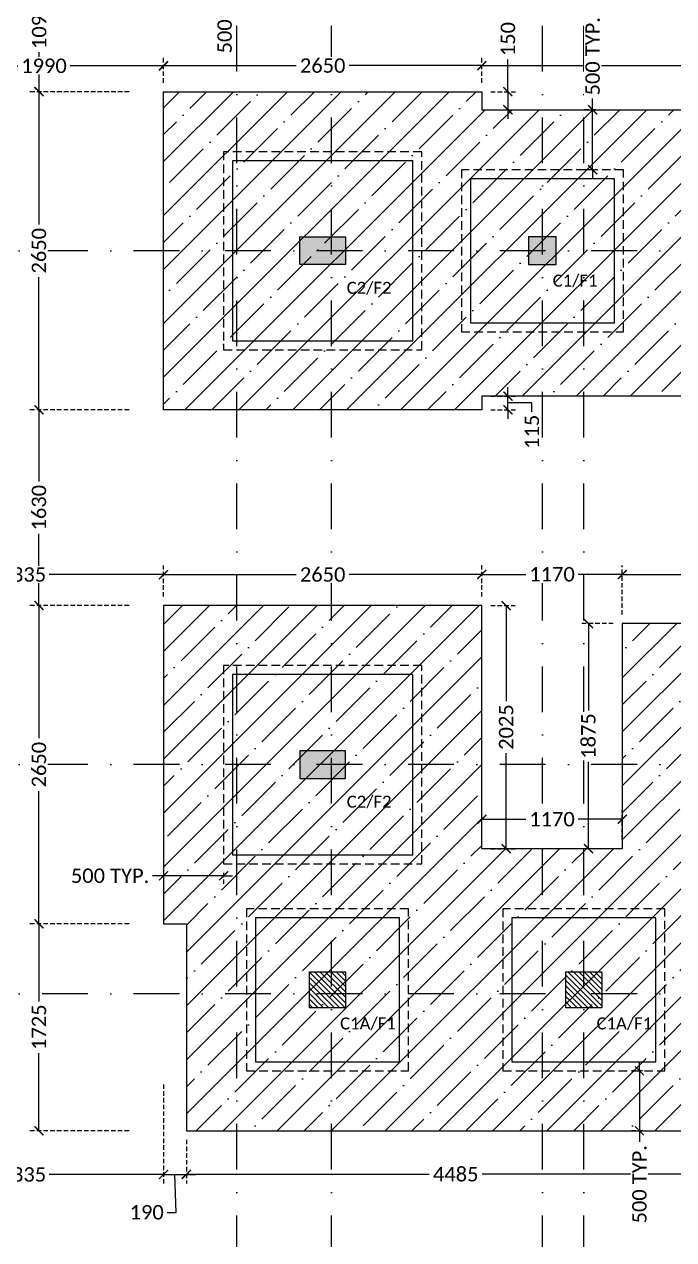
# Model space of a CAD drawing. Header units: millimetres. Extents: x -176651 to 388869, y -18959 to 486614.
# Drawn here: x 260453 to 265860, y 164553 to 174676 of the extents above; entities that cross this region are included whole.
import ezdxf
from ezdxf.xclip import XClip

# ---------------------------------------------------------------- set-up
doc = ezdxf.new("R2010")
doc.units = ezdxf.units.MM
doc.header["$LTSCALE"] = 150
doc.header["$XCLIPFRAME"] = 2
for name, pattern in [('3BHK-W(SB)$0$HIDDEN', [0.375, 0.25, -0.125]), ('DASHDOTX2', [50.8, 25.4, -12.7, 0, -12.7]), ('HIDDEN2', [4.7625, 3.175, -1.5875])]:
    doc.linetypes.add(name, pattern=pattern)
for name, color, linetype in [('ad-Column', 3, 'Continuous'), ('ad-Column Hatch', 125, 'Continuous'), ('ad-Footing line', 2, 'Continuous'), ('ad-Grid', 8, 'DASHDOTX2'), ('ad-PCC line', 8, 'HIDDEN2'), ('ad-RCC', 3, 'Continuous'), ('ad-RCC Hatch', 125, 'Continuous'), ('ad-Road', 2, 'Continuous'), ('ad-Road Hatch', 8, 'Continuous'), ('ad-Wall hatch', 8, 'Continuous')]:
    doc.layers.add(name, color=color, linetype=linetype)
for name, color, linetype, true_color in [('ad-Dimension', 5, 'Continuous', 0x0000ff), ('ad-Footing Excavation', 30, 'Continuous', 0xff7f00), ('ad-Foundation text', 6, 'Continuous', 0xff00ff)]:
    doc.layers.add(name, color=color, linetype=linetype, true_color=true_color)
doc.styles.get("Standard").update_dxf_attribs({"font": 'calibril.ttf'})
doc.dimstyles.new('A-75-DIM-INT (Framing)', dxfattribs={"dimscale": 100, "dimtxt": 1.6, "dimasz": 1, "dimexe": 1, "dimexo": 1, "dimgap": 0.5, "dimtad": 0, "dimdec": 0, "dimdsep": 46, "dimtxsty": 'Standard', "dimblk": 'ARCHTICK', "dimcen": 0.025, "dimclrd": 5, "dimclre": 5, "dimclrt": 256, "dimazin": 2, "dimtfac": 1, "dimtdec": 0, "dimtmove": 1, "dimatfit": 0, "dimldrblk": 'ARCHTICK', "dimfxl": 1, "dimfxlon": 1, "dimtfill": 1, "dimtolj": 1, "dimtzin": 0, "dimarcsym": 0})

# ---------------------------------------------------------------- blocks, each defined once
blk = doc.blocks.new('A$C4fb60e89')
at = {"layer": 'ad-Road Hatch', "ltscale": 5, "transparency": 33554687}
h = blk.add_hatch(dxfattribs=at)
h.set_pattern_fill('AR-HBONE', color=256, scale=15)
h.set_pattern_definition([(45, (-193247.7, -428758.8), (0, 2155.2615), [4572, -1524]), (135, (-192170.1, -427681.1), (2e-13, 2155.2615), [4572, -1524])])
h.paths.add_polyline_path([(175594, -250241), (169178, -249341), (167473, -249057), (167473, -138694), (101313, -138694), (101313, -199954), (101308, -237995), (101040, -268291), (101008, -280968), (101066, -293684), (101243, -311127), (100910, -319344), (100949, -333937), (100669, -366960), (100727, -390983), (100669, -404586), (100538, -420418), (100467, -428759), (92426, -427265), (92163, -427209), (92163, -321454), (24803, -321454), (24803, -412961), (15653, -411029), (15654, -321452), (-19535, -321452), (-34427, -319477), (-65207, -315395), (-171770, -301268), (-185854, -298333), (-193248, -296832), (-193244, -292908), (-191914, -285219), (-191839, -284679), (-183397, -286393), (-169723, -289243), (-53141, -304698), (-18730, -309262), (15653, -309262), (15653, 703), (24803, 1115), (24803, -129544), (92163, -129544), (92163, 15133), (101313, 17713), (101313, -129544), (167473, -129544), (167473, 35552), (175738, 37855), (175849, 28595), (175836, 25947), (175777, 14040), (175855, 2316), (175660, -18036), (175731, -34039), (175718, -46839), (175673, -63402), (175816, -82072), (175542, -106356), (175490, -124641), (175575, -145019), (175731, -168892), (175797, -181269), (175797, -192667), (175744, -208200), (175829, -223277), (175888, -234871)])
h.paths.add_polyline_path([(24803, -309264), (92163, -309264), (92163, -138694), (24803, -138694)], flags=16)
blk = doc.blocks.new("Plot's Boundary")
at = {"layer": 'ad-Road', "ltscale": 5}
blk.add_blockref('A$C4fb60e89', (191839, 428759), dxfattribs=at)
blk = doc.blocks.new('A$C42b14ea2')
at = {"layer": 'ad-RCC Hatch', "transparency": 33554687}
h = blk.add_hatch(dxfattribs=at)
h.set_pattern_fill('ANSI31', color=256, scale=10)
h.set_pattern_definition([(45, (8643.536, 7380), (-22.45064, 22.45064), [])])
h.paths.add_polyline_path([(0, 0), (300, 0), (300, 300), (0, 300)])
at = {"layer": 'ad-RCC'}
blk.add_lwpolyline([(0, 0), (300, 0), (300, 300), (0, 300)], close=True, dxfattribs=at)
blk = doc.blocks.new('zw$6AA0')
at = {"layer": 'ad-Column Hatch', "transparency": 33554687}
h = blk.add_hatch(color=256, dxfattribs=at)
h.dxf.hatch_style = 1
h.paths.add_polyline_path([(0, -230), (380, -230), (380, 0), (0, 0)])
at = {"layer": 'ad-Column'}
blk.add_lwpolyline([(0, -230), (380, -230), (380, 0), (0, 0)], close=True, dxfattribs=at)
blk = doc.blocks.new('zw$C199')
at = {"layer": 'ad-Column Hatch', "transparency": 33554687}
h = blk.add_hatch(color=256, dxfattribs=at)
h.dxf.hatch_style = 1
h.paths.add_polyline_path([(0, 0), (230, 0), (230, 230), (0, 230)])
at = {"layer": 'ad-Column'}
blk.add_lwpolyline([(0, 0), (230, 0), (230, 230), (0, 230)], close=True, dxfattribs=at)
blk = doc.blocks.new('1215E_Columns')
at = {"xscale": -1}
for p in [(6705, -1910), (8840, -1910)]:
    blk.add_blockref('A$C42b14ea2', p, dxfattribs=at)
at = {"layer": 'ad-Column', "xscale": -1, "rotation": 359.9999999999996}
blk.add_blockref('zw$6AA0', (6705, 4510), dxfattribs=at)
at = {"layer": 'ad-Column'}
for name, p, rotation in [('zw$C199', (8230, 4280), 359.9999999999996), ('zw$6AA0', (6705, 0), 179.9999999999996)]:
    blk.add_blockref(name, p, dxfattribs=dict(at, rotation=rotation))
blk = doc.blocks.new('1215E_Grid')
at = {"layer": 'ad-Grid', "ltscale": 0.1}
for points in [[(9043.6, -4473.6), (9043.6, -4223.6), (8690, -4020), (8690, 14905), (9043.6, 15108.6), (9043.6, 15358.6)], [(5800, -4020), (5800, 14905)], [(6590, -4020), (6590, 14905)], [(8345, -4020), (8345, 14905)], [(13705, 4395), (-1950, 4395)], [(13705, 115), (-1950, 115)], [(13705, -1795), (-1950, -1795)]]:
    blk.add_lwpolyline(points, dxfattribs=at)
blk = doc.blocks.new('A$C71157536')
at = {"layer": 'ad-Footing line'}
for points in [[(-4610, 3645), (-3110, 3645), (-3110, 5145), (-4610, 5145)], [(-2630, 3795), (-1430, 3795), (-1430, 4995), (-2630, 4995)], [(-4610, -635), (-3110, -635), (-3110, 865), (-4610, 865)], [(-4420, -2360), (-3220, -2360), (-3220, -1160), (-4420, -1160)], [(-2285, -2360), (-1085, -2360), (-1085, -1160), (-2285, -1160)]]:
    blk.add_lwpolyline(points, close=True, dxfattribs=at)
at = {"layer": 'ad-PCC line', "ltscale": 0.15}
for points in [[(-4685, 3570), (-3035, 3570), (-3035, 5220), (-4685, 5220)], [(-2705, 3720), (-1355, 3720), (-1355, 5070), (-2705, 5070)], [(-4685, -710), (-3035, -710), (-3035, 940), (-4685, 940)], [(-4495, -2435), (-3145, -2435), (-3145, -1085), (-4495, -1085)], [(-2360, -2435), (-1010, -2435), (-1010, -1085), (-2360, -1085)]]:
    blk.add_lwpolyline(points, close=True, dxfattribs=at)
blk = doc.blocks.new('A$Cfb9dcffd')
at = {"layer": 'ad-Foundation text', "char_height": 100, "attachment_point": 5}
for s, insert, width in [('\\pxt5;C1/F1', (-1758, 4143), 349.31), ('\\pxt5;C2/F2', (-3473, 4083), 349.31), ('\\pxt5;C2/F2', (-3473, -197), 349.31), ('\\pxt5;C1A/F1', (-3483, -2044), 382.45), ('\\pxt5;C1A/F1', (-1348, -2044), 382.45)]:
    blk.add_mtext(s, dxfattribs=dict(at, insert=insert, width=width))
blk = doc.blocks.new('1215E_Footing Layout')
ref = blk.add_blockref("Plot's Boundary", (0, 0))
XClip(ref).set_block_clipping_path([(245322.2775057808, 154244.8999686334), (289002.2775057808, 204914.8999686334)])
blk.add_blockref('1215E_Columns', (256422, 168395))
blk.add_blockref('1215E_Grid', (256422, 168395))
blk.add_blockref('A$C71157536', (266797, 168395))
at = {"layer": 'ad-Foundation text'}
blk.add_blockref('A$Cfb9dcffd', (266797, 168395), dxfattribs=at)
blk = doc.blocks.new('A$Cf4da48ee')
at = {"layer": 'ad-Wall hatch', "transparency": 33554687}
h = blk.add_hatch(dxfattribs=at)
h.set_pattern_fill('ANSI35', color=256, scale=50)
h.set_pattern_definition([(45, (-1515, -2935), (-224.5064, 224.5064), []), (45, (-1290.5, -2935), (-224.5064, 224.5064), [396.875, -79.375, 0, -79.375])])
h.paths.add_polyline_path([(12440, 5570), (12440, 3185), (7460, 3185), (7460, 3070), (4810, 3070), (4810, 5720), (7460, 5720), (7460, 5570)])
h = blk.add_hatch(dxfattribs=at)
h.set_pattern_fill('ANSI35', color=256, scale=50)
h.set_pattern_definition([(45, (4810, -2935), (-224.506, 224.506), []), (45, (5034.5, -2935), (-224.506, 224.506), [396.875, -79.375, 0, -79.375])])
h.paths.add_polyline_path([(4810, 1440), (4810, -1210), (5000, -1210), (5000, -2935), (9485, -2935), (9485, -1060), (10090, -1060), (10090, -2935), (12440, -2935), (12440, -585), (10980, -585), (10980, 1290), (8630, 1290), (8630, -585), (7460, -585), (7460, 1440)])
at = {"layer": 'ad-Footing Excavation'}
for points in [[(12440, 5570), (12440, 3185), (7460, 3185), (7460, 3070), (4810, 3070), (4810, 5720), (7460, 5720), (7460, 5570)], [(4810, 1440), (4810, -1210), (5000, -1210), (5000, -2935), (9485, -2935), (9485, -1060), (10090, -1060), (10090, -2935), (12440, -2935), (12440, -585), (10980, -585), (10980, 1290), (8630, 1290), (8630, -585), (7460, -585), (7460, 1440)]]:
    blk.add_lwpolyline(points, close=True, dxfattribs=at)
blk = doc.blocks.new('_ArchTick')
at = {"color": 0, "linetype": 'ByBlock', "const_width": 0.15}
blk.add_lwpolyline([(-0.5, -0.5), (0.5, 0.5)], dxfattribs=at)
blk = doc.blocks.new('*D35')
at = {"layer": 'ad-Dimension', "linetype": '3BHK-W(SB)$0$HIDDEN', "lineweight": -2}
for p, q in [((3200, -6710), (3200, -6345)), ((5190, -6560), (5190, -6345))]:
    blk.add_line(p, q, dxfattribs=at)
at = {"layer": 'ad-Dimension', "lineweight": -2}
for p, q in [((3200, -6420), (3978, -6420)), ((5190, -6420), (4412, -6420))]:
    blk.add_line(p, q, dxfattribs=at)
at = {"layer": 'Defpoints', "color": 0}
for p in [(5190, -6420), (5190, -6635), (3200, -6785)]:
    blk.add_point(p, dxfattribs=at)
at = {"layer": 'ad-Dimension', "lineweight": -2, "xscale": 75, "yscale": 75, "zscale": 75, "rotation": 180}
blk.add_blockref('_ArchTick', (3200, -6420), dxfattribs=at)
at = {"layer": 'ad-Dimension', "lineweight": -2, "xscale": 75, "yscale": 75, "zscale": 75}
blk.add_blockref('_ArchTick', (5190, -6420), dxfattribs=at)
at = {"layer": 'ad-Dimension', "insert": (4195, -6420), "char_height": 120, "attachment_point": 5, "bg_fill": 3, "box_fill_scale": 1.1, "bg_fill_color": 257, "bg_fill_transparency": 0}
blk.add_mtext('\\A1;1990', dxfattribs=at)
blk = doc.blocks.new('*D36')
at = {"layer": 'ad-Dimension', "linetype": '3BHK-W(SB)$0$HIDDEN', "lineweight": -2}
for p, q in [((5190, -6560), (5190, -6343)), ((7840, -6560), (7840, -6343))]:
    blk.add_line(p, q, dxfattribs=at)
at = {"layer": 'ad-Dimension', "lineweight": -2}
for p, q in [((5190, -6418), (6295, -6418)), ((7840, -6418), (6735, -6418))]:
    blk.add_line(p, q, dxfattribs=at)
at = {"layer": 'Defpoints', "color": 0}
for p in [(7840, -6418), (5190, -6635), (7840, -6635)]:
    blk.add_point(p, dxfattribs=at)
at = {"layer": 'ad-Dimension', "lineweight": -2, "xscale": 75, "yscale": 75, "zscale": 75, "rotation": 180}
blk.add_blockref('_ArchTick', (5190, -6418), dxfattribs=at)
at = {"layer": 'ad-Dimension', "lineweight": -2, "xscale": 75, "yscale": 75, "zscale": 75}
blk.add_blockref('_ArchTick', (7840, -6418), dxfattribs=at)
at = {"layer": 'ad-Dimension', "insert": (6515, -6418), "char_height": 120, "attachment_point": 5, "bg_fill": 3, "box_fill_scale": 1.1, "bg_fill_color": 257, "bg_fill_transparency": 0}
blk.add_mtext('\\A1;2650', dxfattribs=at)
blk = doc.blocks.new('*D37')
at = {"layer": 'ad-Dimension', "linetype": '3BHK-W(SB)$0$HIDDEN', "lineweight": -2}
for p, q in [((7840, -6560), (7840, -6343)), ((12820, -6749), (12820, -6343))]:
    blk.add_line(p, q, dxfattribs=at)
at = {"layer": 'ad-Dimension', "lineweight": -2}
for p, q in [((7840, -6418), (10107, -6418)), ((12820, -6418), (10553, -6418))]:
    blk.add_line(p, q, dxfattribs=at)
at = {"layer": 'Defpoints', "color": 0}
for p in [(12820, -6418), (7840, -6635), (12820, -6824)]:
    blk.add_point(p, dxfattribs=at)
at = {"layer": 'ad-Dimension', "lineweight": -2, "xscale": 75, "yscale": 75, "zscale": 75, "rotation": 180}
blk.add_blockref('_ArchTick', (7840, -6418), dxfattribs=at)
at = {"layer": 'ad-Dimension', "lineweight": -2, "xscale": 75, "yscale": 75, "zscale": 75}
blk.add_blockref('_ArchTick', (12820, -6418), dxfattribs=at)
at = {"layer": 'ad-Dimension', "insert": (10330, -6418), "char_height": 120, "attachment_point": 5, "bg_fill": 3, "box_fill_scale": 1.1, "bg_fill_color": 257, "bg_fill_transparency": 0}
blk.add_mtext('\\A1;4980', dxfattribs=at)
blk = doc.blocks.new('*D38')
at = {"layer": 'ad-Dimension', "lineweight": -2}
for p, q in [((8058, -6635), (8058, -6366)), ((8058, -6635), (8058, -6560)), ((8058, -6635), (8058, -6785)), ((8058, -6785), (8058, -6860))]:
    blk.add_line(p, q, dxfattribs=at)
at = {"layer": 'ad-Dimension', "linetype": '3BHK-W(SB)$0$HIDDEN', "lineweight": -2}
for p, q in [((7915, -6635), (8133, -6635)), ((7915, -6785), (8133, -6785))]:
    blk.add_line(p, q, dxfattribs=at)
at = {"layer": 'Defpoints', "color": 0}
for p in [(7840, -6635), (7840, -6785), (8058, -6785)]:
    blk.add_point(p, dxfattribs=at)
at = {"layer": 'ad-Dimension', "lineweight": -2, "xscale": 75, "yscale": 75, "zscale": 75}
for p, rotation in [((8058, -6635), 270), ((8058, -6785), 90)]:
    blk.add_blockref('_ArchTick', p, dxfattribs=dict(at, rotation=rotation))
at = {"layer": 'ad-Dimension', "insert": (8058, -6197), "char_height": 120, "attachment_point": 5, "rotation": 90, "bg_fill": 3, "box_fill_scale": 1.1, "bg_fill_color": 257, "bg_fill_transparency": 0}
blk.add_mtext('\\A1;150', dxfattribs=at)
blk = doc.blocks.new('*D39')
at = {"layer": 'ad-Dimension', "lineweight": -2}
for p, q in [((8058, -9170), (8058, -9095)), ((8058, -9285), (8058, -9170)), ((8257, -9227), (8058, -9227)), ((8058, -9285), (8058, -9360)), ((8257, -9302), (8257, -9227))]:
    blk.add_line(p, q, dxfattribs=at)
at = {"layer": 'ad-Dimension', "linetype": '3BHK-W(SB)$0$HIDDEN', "lineweight": -2}
for p, q in [((7915, -9170), (8133, -9170)), ((7915, -9285), (8133, -9285))]:
    blk.add_line(p, q, dxfattribs=at)
at = {"layer": 'Defpoints', "color": 0}
for p in [(7840, -9170), (8058, -9170), (7840, -9285)]:
    blk.add_point(p, dxfattribs=at)
at = {"layer": 'ad-Dimension', "lineweight": -2, "xscale": 75, "yscale": 75, "zscale": 75}
for p, rotation in [((8058, -9170), 270), ((8058, -9285), 90)]:
    blk.add_blockref('_ArchTick', p, dxfattribs=dict(at, rotation=rotation))
at = {"layer": 'ad-Dimension', "insert": (8257, -9468), "char_height": 120, "attachment_point": 5, "rotation": 90, "bg_fill": 3, "box_fill_scale": 1.1, "bg_fill_color": 257, "bg_fill_transparency": 0}
blk.add_mtext('\\A1;115', dxfattribs=at)
blk = doc.blocks.new('*D45')
at = {"layer": 'ad-Dimension', "linetype": '3BHK-W(SB)$0$HIDDEN', "lineweight": -2}
for p, q in [((4400, -5545), (4080, -5545)), ((4905, -6635), (4080, -6635))]:
    blk.add_line(p, q, dxfattribs=at)
at = {"layer": 'ad-Dimension', "lineweight": -2}
for p, q in [((4155, -5545), (4155, -5873)), ((4155, -6635), (4155, -6307))]:
    blk.add_line(p, q, dxfattribs=at)
at = {"layer": 'Defpoints', "color": 0}
for p in [(4475, -5545), (4155, -6635), (5190, -6635)]:
    blk.add_point(p, dxfattribs=at)
at = {"layer": 'ad-Dimension', "lineweight": -2, "xscale": 75, "yscale": 75, "zscale": 75}
for p, rotation in [((4155, -5545), 90), ((4155, -6635), 270)]:
    blk.add_blockref('_ArchTick', p, dxfattribs=dict(at, rotation=rotation))
at = {"layer": 'ad-Dimension', "insert": (4155, -6090), "char_height": 120, "attachment_point": 5, "rotation": 90, "bg_fill": 3, "box_fill_scale": 1.1, "bg_fill_color": 257, "bg_fill_transparency": 0}
blk.add_mtext('\\A1;1090', dxfattribs=at)
blk = doc.blocks.new('*D46')
at = {"layer": 'ad-Dimension', "linetype": '3BHK-W(SB)$0$HIDDEN', "lineweight": -2}
for p, q in [((4903, -6635), (4078, -6635)), ((4903, -9285), (4078, -9285))]:
    blk.add_line(p, q, dxfattribs=at)
at = {"layer": 'ad-Dimension', "lineweight": -2}
for p, q in [((4153, -6635), (4153, -7740)), ((4153, -9285), (4153, -8180))]:
    blk.add_line(p, q, dxfattribs=at)
at = {"layer": 'Defpoints', "color": 0}
for p in [(5190, -6635), (4153, -9285), (5190, -9285)]:
    blk.add_point(p, dxfattribs=at)
at = {"layer": 'ad-Dimension', "lineweight": -2, "xscale": 75, "yscale": 75, "zscale": 75}
for p, rotation in [((4153, -6635), 90), ((4153, -9285), 270)]:
    blk.add_blockref('_ArchTick', p, dxfattribs=dict(at, rotation=rotation))
at = {"layer": 'ad-Dimension', "insert": (4153, -7960), "char_height": 120, "attachment_point": 5, "rotation": 90, "bg_fill": 3, "box_fill_scale": 1.1, "bg_fill_color": 257, "bg_fill_transparency": 0}
blk.add_mtext('\\A1;2650', dxfattribs=at)
blk = doc.blocks.new('*D47')
at = {"layer": 'ad-Dimension', "linetype": '3BHK-W(SB)$0$HIDDEN', "lineweight": -2}
for p, q in [((4903, -9285), (4078, -9285)), ((4903, -10915), (4078, -10915))]:
    blk.add_line(p, q, dxfattribs=at)
at = {"layer": 'ad-Dimension', "lineweight": -2}
for p, q in [((4153, -9285), (4153, -9883)), ((4153, -10915), (4153, -10317))]:
    blk.add_line(p, q, dxfattribs=at)
at = {"layer": 'Defpoints', "color": 0}
for p in [(5190, -9285), (4153, -10915), (5190, -10915)]:
    blk.add_point(p, dxfattribs=at)
at = {"layer": 'ad-Dimension', "lineweight": -2, "xscale": 75, "yscale": 75, "zscale": 75}
for p, rotation in [((4153, -9285), 90), ((4153, -10915), 270)]:
    blk.add_blockref('_ArchTick', p, dxfattribs=dict(at, rotation=rotation))
at = {"layer": 'ad-Dimension', "insert": (4153, -10100), "char_height": 120, "attachment_point": 5, "rotation": 90, "bg_fill": 3, "box_fill_scale": 1.1, "bg_fill_color": 257, "bg_fill_transparency": 0}
blk.add_mtext('\\A1;1630', dxfattribs=at)
blk = doc.blocks.new('*D48')
at = {"layer": 'ad-Dimension', "linetype": '3BHK-W(SB)$0$HIDDEN', "lineweight": -2}
for p, q in [((4903, -10915), (4078, -10915)), ((4903, -13565), (4078, -13565))]:
    blk.add_line(p, q, dxfattribs=at)
at = {"layer": 'ad-Dimension', "lineweight": -2}
for p, q in [((4153, -10915), (4153, -12020)), ((4153, -13565), (4153, -12460))]:
    blk.add_line(p, q, dxfattribs=at)
at = {"layer": 'Defpoints', "color": 0}
for p in [(5190, -10915), (4153, -13565), (5190, -13565)]:
    blk.add_point(p, dxfattribs=at)
at = {"layer": 'ad-Dimension', "lineweight": -2, "xscale": 75, "yscale": 75, "zscale": 75}
for p, rotation in [((4153, -10915), 90), ((4153, -13565), 270)]:
    blk.add_blockref('_ArchTick', p, dxfattribs=dict(at, rotation=rotation))
at = {"layer": 'ad-Dimension', "insert": (4153, -12240), "char_height": 120, "attachment_point": 5, "rotation": 90, "bg_fill": 3, "box_fill_scale": 1.1, "bg_fill_color": 257, "bg_fill_transparency": 0}
blk.add_mtext('\\A1;2650', dxfattribs=at)
blk = doc.blocks.new('*D49')
at = {"layer": 'ad-Dimension', "linetype": '3BHK-W(SB)$0$HIDDEN', "lineweight": -2}
for p, q in [((4903, -13565), (4078, -13565)), ((4903, -15290), (4078, -15290))]:
    blk.add_line(p, q, dxfattribs=at)
at = {"layer": 'ad-Dimension', "lineweight": -2}
for p, q in [((4153, -13565), (4153, -14213)), ((4153, -15290), (4153, -14642))]:
    blk.add_line(p, q, dxfattribs=at)
at = {"layer": 'Defpoints', "color": 0}
for p in [(5190, -13565), (4153, -15290), (5380, -15290)]:
    blk.add_point(p, dxfattribs=at)
at = {"layer": 'ad-Dimension', "lineweight": -2, "xscale": 75, "yscale": 75, "zscale": 75}
for p, rotation in [((4153, -13565), 90), ((4153, -15290), 270)]:
    blk.add_blockref('_ArchTick', p, dxfattribs=dict(at, rotation=rotation))
at = {"layer": 'ad-Dimension', "insert": (4153, -14427), "char_height": 120, "attachment_point": 5, "rotation": 90, "bg_fill": 3, "box_fill_scale": 1.1, "bg_fill_color": 257, "bg_fill_transparency": 0}
blk.add_mtext('\\A1;1725', dxfattribs=at)
blk = doc.blocks.new('*D62')
at = {"layer": 'ad-Dimension', "linetype": '3BHK-W(SB)$0$HIDDEN', "lineweight": -2}
for p, q in [((5190, -14904), (5190, -15729)), ((2855, -15365), (2855, -15729))]:
    blk.add_line(p, q, dxfattribs=at)
at = {"layer": 'ad-Dimension', "lineweight": -2}
for p, q in [((2855, -15654), (3806, -15654)), ((5190, -15654), (4239, -15654))]:
    blk.add_line(p, q, dxfattribs=at)
at = {"layer": 'Defpoints', "color": 0}
for p in [(5190, -13565), (2855, -15290), (2855, -15654)]:
    blk.add_point(p, dxfattribs=at)
at = {"layer": 'ad-Dimension', "lineweight": -2, "xscale": 75, "yscale": 75, "zscale": 75, "rotation": 180}
blk.add_blockref('_ArchTick', (2855, -15654), dxfattribs=at)
at = {"layer": 'ad-Dimension', "lineweight": -2, "xscale": 75, "yscale": 75, "zscale": 75}
blk.add_blockref('_ArchTick', (5190, -15654), dxfattribs=at)
at = {"layer": 'ad-Dimension', "insert": (4023, -15654), "char_height": 120, "attachment_point": 5, "bg_fill": 3, "box_fill_scale": 1.1, "bg_fill_color": 257, "bg_fill_transparency": 0}
blk.add_mtext('\\A1;2335', dxfattribs=at)
blk = doc.blocks.new('*D65')
at = {"layer": 'ad-Dimension', "linetype": '3BHK-W(SB)$0$HIDDEN', "lineweight": -2}
for p, q in [((5190, -14904), (5190, -15729)), ((5380, -15365), (5380, -15729))]:
    blk.add_line(p, q, dxfattribs=at)
at = {"layer": 'ad-Dimension', "lineweight": -2}
for p, q in [((5190, -15654), (5115, -15654)), ((5190, -15654), (5380, -15654)), ((5294, -15969), (5285, -15654)), ((5380, -15654), (5455, -15654)), ((5219, -15969), (5294, -15969))]:
    blk.add_line(p, q, dxfattribs=at)
at = {"layer": 'Defpoints', "color": 0}
for p in [(5190, -13565), (5380, -15290), (5380, -15654)]:
    blk.add_point(p, dxfattribs=at)
at = {"layer": 'ad-Dimension', "lineweight": -2, "xscale": 75, "yscale": 75, "zscale": 75}
blk.add_blockref('_ArchTick', (5190, -15654), dxfattribs=at)
at = {"layer": 'ad-Dimension', "lineweight": -2, "xscale": 75, "yscale": 75, "zscale": 75, "rotation": 180}
blk.add_blockref('_ArchTick', (5380, -15654), dxfattribs=at)
at = {"layer": 'ad-Dimension', "insert": (5050, -15969), "char_height": 120, "attachment_point": 5, "bg_fill": 3, "box_fill_scale": 1.1, "bg_fill_color": 257, "bg_fill_transparency": 0}
blk.add_mtext('\\A1;190', dxfattribs=at)
blk = doc.blocks.new('*D66')
at = {"layer": 'ad-Dimension', "linetype": '3BHK-W(SB)$0$HIDDEN', "lineweight": -2}
for p, q in [((5725, -5045), (5624, -5045)), ((5725, -5545), (5624, -5545))]:
    blk.add_line(p, q, dxfattribs=at)
at = {"layer": 'ad-Dimension', "lineweight": -2}
for p, q in [((5699, -5045), (5699, -4970)), ((5699, -5045), (5699, -5545)), ((5699, -5545), (5699, -5638)), ((5699, -5545), (5699, -5620))]:
    blk.add_line(p, q, dxfattribs=at)
at = {"layer": 'Defpoints', "color": 0}
for p in [(5800, -5045), (5699, -5545), (5800, -5545)]:
    blk.add_point(p, dxfattribs=at)
at = {"layer": 'ad-Dimension', "lineweight": -2, "xscale": 75, "yscale": 75, "zscale": 75}
for p, rotation in [((5699, -5045), 270), ((5699, -5545), 90)]:
    blk.add_blockref('_ArchTick', p, dxfattribs=dict(at, rotation=rotation))
at = {"layer": 'ad-Dimension', "insert": (5699, -5990), "char_height": 120, "attachment_point": 5, "rotation": 90, "bg_fill": 3, "box_fill_scale": 1.1, "bg_fill_color": 257, "bg_fill_transparency": 0}
blk.add_mtext('\\A1;500 TYP.', dxfattribs=at)
blk = doc.blocks.new('*D70')
at = {"layer": 'ad-Dimension', "linetype": '3BHK-W(SB)$0$HIDDEN', "lineweight": -2}
for p, q in [((5190, -13140), (5190, -13241)), ((5690, -13140), (5690, -13241))]:
    blk.add_line(p, q, dxfattribs=at)
at = {"layer": 'ad-Dimension', "lineweight": -2}
for p, q in [((5190, -13166), (5097, -13166)), ((5190, -13166), (5115, -13166)), ((5690, -13166), (5190, -13166)), ((5690, -13166), (5765, -13166))]:
    blk.add_line(p, q, dxfattribs=at)
at = {"layer": 'Defpoints', "color": 0}
for p in [(5190, -13065), (5690, -13065), (5190, -13166)]:
    blk.add_point(p, dxfattribs=at)
at = {"layer": 'ad-Dimension', "lineweight": -2, "xscale": 75, "yscale": 75, "zscale": 75}
blk.add_blockref('_ArchTick', (5190, -13166), dxfattribs=at)
at = {"layer": 'ad-Dimension', "lineweight": -2, "xscale": 75, "yscale": 75, "zscale": 75, "rotation": 180}
blk.add_blockref('_ArchTick', (5690, -13166), dxfattribs=at)
at = {"layer": 'ad-Dimension', "insert": (4745, -13166), "char_height": 120, "attachment_point": 5, "bg_fill": 3, "box_fill_scale": 1.1, "bg_fill_color": 257, "bg_fill_transparency": 0}
blk.add_mtext('\\A1;500 TYP.', dxfattribs=at)
blk = doc.blocks.new('*D76')
at = {"layer": 'ad-Dimension', "linetype": '3BHK-W(SB)$0$HIDDEN', "lineweight": -2}
for p, q in [((9010, -10990), (9010, -10582)), ((11360, -10990), (11360, -10582))]:
    blk.add_line(p, q, dxfattribs=at)
at = {"layer": 'ad-Dimension', "lineweight": -2}
for p, q in [((9010, -10657), (9965, -10657)), ((11360, -10657), (10405, -10657))]:
    blk.add_line(p, q, dxfattribs=at)
at = {"layer": 'Defpoints', "color": 0}
for p in [(11360, -10657), (9010, -11065), (11360, -11065)]:
    blk.add_point(p, dxfattribs=at)
at = {"layer": 'ad-Dimension', "lineweight": -2, "xscale": 75, "yscale": 75, "zscale": 75, "rotation": 180}
blk.add_blockref('_ArchTick', (9010, -10657), dxfattribs=at)
at = {"layer": 'ad-Dimension', "lineweight": -2, "xscale": 75, "yscale": 75, "zscale": 75}
blk.add_blockref('_ArchTick', (11360, -10657), dxfattribs=at)
at = {"layer": 'ad-Dimension', "insert": (10185, -10657), "char_height": 120, "attachment_point": 5, "bg_fill": 3, "box_fill_scale": 1.1, "bg_fill_color": 257, "bg_fill_transparency": 0}
blk.add_mtext('\\A1;2350', dxfattribs=at)
blk = doc.blocks.new('*D78')
at = {"layer": 'ad-Dimension', "linetype": '3BHK-W(SB)$0$HIDDEN', "lineweight": -2}
for p, q in [((8935, -11065), (8653, -11065)), ((8935, -12940), (8653, -12940))]:
    blk.add_line(p, q, dxfattribs=at)
at = {"layer": 'ad-Dimension', "lineweight": -2}
for p, q in [((8728, -11065), (8728, -11788)), ((8728, -12940), (8728, -12217))]:
    blk.add_line(p, q, dxfattribs=at)
at = {"layer": 'Defpoints', "color": 0}
for p in [(8728, -11065), (9010, -11065), (9010, -12940)]:
    blk.add_point(p, dxfattribs=at)
at = {"layer": 'ad-Dimension', "lineweight": -2, "xscale": 75, "yscale": 75, "zscale": 75}
for p, rotation in [((8728, -11065), 90), ((8728, -12940), 270)]:
    blk.add_blockref('_ArchTick', p, dxfattribs=dict(at, rotation=rotation))
at = {"layer": 'ad-Dimension', "insert": (8728, -12002), "char_height": 120, "attachment_point": 5, "rotation": 90, "bg_fill": 3, "box_fill_scale": 1.1, "bg_fill_color": 257, "bg_fill_transparency": 0}
blk.add_mtext('\\A1;1875', dxfattribs=at)
blk = doc.blocks.new('*D79')
at = {"layer": 'ad-Dimension', "linetype": '3BHK-W(SB)$0$HIDDEN', "lineweight": -2}
for p, q in [((7915, -10915), (8118, -10915)), ((7915, -12940), (8118, -12940))]:
    blk.add_line(p, q, dxfattribs=at)
at = {"layer": 'ad-Dimension', "lineweight": -2}
for p, q in [((8043, -10915), (8043, -11711)), ((8043, -12940), (8043, -12144))]:
    blk.add_line(p, q, dxfattribs=at)
at = {"layer": 'Defpoints', "color": 0}
for p in [(7840, -10915), (8043, -10915), (7840, -12940)]:
    blk.add_point(p, dxfattribs=at)
at = {"layer": 'ad-Dimension', "lineweight": -2, "xscale": 75, "yscale": 75, "zscale": 75}
for p, rotation in [((8043, -10915), 90), ((8043, -12940), 270)]:
    blk.add_blockref('_ArchTick', p, dxfattribs=dict(at, rotation=rotation))
at = {"layer": 'ad-Dimension', "insert": (8043, -11927), "char_height": 120, "attachment_point": 5, "rotation": 90, "bg_fill": 3, "box_fill_scale": 1.1, "bg_fill_color": 257, "bg_fill_transparency": 0}
blk.add_mtext('\\A1;2025', dxfattribs=at)
blk = doc.blocks.new('*D82')
at = {"layer": 'ad-Dimension', "linetype": '3BHK-W(SB)$0$HIDDEN', "lineweight": -2}
for p, q in [((2855, -11407), (2855, -10582)), ((5190, -10840), (5190, -10582))]:
    blk.add_line(p, q, dxfattribs=at)
at = {"layer": 'ad-Dimension', "lineweight": -2}
for p, q in [((2855, -10657), (3806, -10657)), ((5190, -10657), (4239, -10657))]:
    blk.add_line(p, q, dxfattribs=at)
at = {"layer": 'Defpoints', "color": 0}
for p in [(5190, -10657), (5190, -10915), (2855, -12940)]:
    blk.add_point(p, dxfattribs=at)
at = {"layer": 'ad-Dimension', "lineweight": -2, "xscale": 75, "yscale": 75, "zscale": 75, "rotation": 180}
blk.add_blockref('_ArchTick', (2855, -10657), dxfattribs=at)
at = {"layer": 'ad-Dimension', "lineweight": -2, "xscale": 75, "yscale": 75, "zscale": 75}
blk.add_blockref('_ArchTick', (5190, -10657), dxfattribs=at)
at = {"layer": 'ad-Dimension', "insert": (4023, -10657), "char_height": 120, "attachment_point": 5, "bg_fill": 3, "box_fill_scale": 1.1, "bg_fill_color": 257, "bg_fill_transparency": 0}
blk.add_mtext('\\A1;2335', dxfattribs=at)
blk = doc.blocks.new('*D83')
at = {"layer": 'ad-Dimension', "linetype": '3BHK-W(SB)$0$HIDDEN', "lineweight": -2}
for p, q in [((5190, -10840), (5190, -10582)), ((7840, -10840), (7840, -10582))]:
    blk.add_line(p, q, dxfattribs=at)
at = {"layer": 'ad-Dimension', "lineweight": -2}
for p, q in [((5190, -10657), (6295, -10657)), ((7840, -10657), (6735, -10657))]:
    blk.add_line(p, q, dxfattribs=at)
at = {"layer": 'Defpoints', "color": 0}
for p in [(7840, -10657), (5190, -10915), (7840, -10915)]:
    blk.add_point(p, dxfattribs=at)
at = {"layer": 'ad-Dimension', "lineweight": -2, "xscale": 75, "yscale": 75, "zscale": 75, "rotation": 180}
blk.add_blockref('_ArchTick', (5190, -10657), dxfattribs=at)
at = {"layer": 'ad-Dimension', "lineweight": -2, "xscale": 75, "yscale": 75, "zscale": 75}
blk.add_blockref('_ArchTick', (7840, -10657), dxfattribs=at)
at = {"layer": 'ad-Dimension', "insert": (6515, -10657), "char_height": 120, "attachment_point": 5, "bg_fill": 3, "box_fill_scale": 1.1, "bg_fill_color": 257, "bg_fill_transparency": 0}
blk.add_mtext('\\A1;2650', dxfattribs=at)
blk = doc.blocks.new('*D84')
at = {"layer": 'ad-Dimension', "linetype": '3BHK-W(SB)$0$HIDDEN', "lineweight": -2}
for p, q in [((7840, -10840), (7840, -10580)), ((9010, -10990), (9010, -10580))]:
    blk.add_line(p, q, dxfattribs=at)
at = {"layer": 'ad-Dimension', "lineweight": -2}
for p, q in [((7840, -10655), (8208, -10655)), ((9010, -10655), (8642, -10655))]:
    blk.add_line(p, q, dxfattribs=at)
at = {"layer": 'Defpoints', "color": 0}
for p in [(9010, -10655), (7840, -10915), (9010, -11065)]:
    blk.add_point(p, dxfattribs=at)
at = {"layer": 'ad-Dimension', "lineweight": -2, "xscale": 75, "yscale": 75, "zscale": 75, "rotation": 180}
blk.add_blockref('_ArchTick', (7840, -10655), dxfattribs=at)
at = {"layer": 'ad-Dimension', "lineweight": -2, "xscale": 75, "yscale": 75, "zscale": 75}
blk.add_blockref('_ArchTick', (9010, -10655), dxfattribs=at)
at = {"layer": 'ad-Dimension', "insert": (8425, -10655), "char_height": 120, "attachment_point": 5, "bg_fill": 3, "box_fill_scale": 1.1, "bg_fill_color": 257, "bg_fill_transparency": 0}
blk.add_mtext('\\A1;1170', dxfattribs=at)
blk = doc.blocks.new('*D21')
at = {"layer": 'ad-Dimension', "lineweight": -2}
for p, q in [((8763, -6785), (8763, -6692)), ((8763, -6785), (8763, -6710)), ((8763, -7285), (8763, -6785)), ((8763, -7285), (8763, -7360))]:
    blk.add_line(p, q, dxfattribs=at)
at = {"layer": 'ad-Dimension', "linetype": '3BHK-W(SB)$0$HIDDEN', "lineweight": -2}
for p, q in [((8790, -6785), (8688, -6785)), ((8790, -7285), (8688, -7285))]:
    blk.add_line(p, q, dxfattribs=at)
at = {"layer": 'Defpoints', "color": 0}
for p in [(8763, -6785), (8865, -6785), (8865, -7285)]:
    blk.add_point(p, dxfattribs=at)
at = {"layer": 'ad-Dimension', "lineweight": -2, "xscale": 75, "yscale": 75, "zscale": 75}
for p, rotation in [((8763, -6785), 270), ((8763, -7285), 90)]:
    blk.add_blockref('_ArchTick', p, dxfattribs=dict(at, rotation=rotation))
at = {"layer": 'ad-Dimension', "insert": (8763, -6340), "char_height": 120, "attachment_point": 5, "rotation": 90, "bg_fill": 3, "box_fill_scale": 1.1, "bg_fill_color": 257, "bg_fill_transparency": 0}
blk.add_mtext('\\A1;500 TYP.', dxfattribs=at)
blk = doc.blocks.new('*D85')
at = {"layer": 'ad-Dimension', "linetype": '3BHK-W(SB)$0$HIDDEN', "lineweight": -2}
for p, q in [((7840, -12865), (7840, -12620)), ((9010, -12865), (9010, -12620))]:
    blk.add_line(p, q, dxfattribs=at)
at = {"layer": 'ad-Dimension', "lineweight": -2}
for p, q in [((7840, -12695), (8208, -12695)), ((9010, -12695), (8642, -12695))]:
    blk.add_line(p, q, dxfattribs=at)
at = {"layer": 'Defpoints', "color": 0}
for p in [(9010, -12695), (7840, -12940), (9010, -12940)]:
    blk.add_point(p, dxfattribs=at)
at = {"layer": 'ad-Dimension', "lineweight": -2, "xscale": 75, "yscale": 75, "zscale": 75, "rotation": 180}
blk.add_blockref('_ArchTick', (7840, -12695), dxfattribs=at)
at = {"layer": 'ad-Dimension', "lineweight": -2, "xscale": 75, "yscale": 75, "zscale": 75}
blk.add_blockref('_ArchTick', (9010, -12695), dxfattribs=at)
at = {"layer": 'ad-Dimension', "insert": (8425, -12695), "char_height": 120, "attachment_point": 5, "bg_fill": 3, "box_fill_scale": 1.1, "bg_fill_color": 257, "bg_fill_transparency": 0}
blk.add_mtext('\\A1;1170', dxfattribs=at)
blk = doc.blocks.new('*D89')
at = {"layer": 'ad-Dimension', "linetype": '3BHK-W(SB)$0$HIDDEN', "lineweight": -2}
for p, q in [((5380, -15365), (5380, -15727)), ((9865, -15365), (9865, -15727))]:
    blk.add_line(p, q, dxfattribs=at)
at = {"layer": 'ad-Dimension', "lineweight": -2}
for p, q in [((5380, -15652), (7402, -15652)), ((9865, -15652), (7843, -15652))]:
    blk.add_line(p, q, dxfattribs=at)
at = {"layer": 'Defpoints', "color": 0}
for p in [(5380, -15290), (9865, -15290), (5380, -15652)]:
    blk.add_point(p, dxfattribs=at)
at = {"layer": 'ad-Dimension', "lineweight": -2, "xscale": 75, "yscale": 75, "zscale": 75, "rotation": 180}
blk.add_blockref('_ArchTick', (5380, -15652), dxfattribs=at)
at = {"layer": 'ad-Dimension', "lineweight": -2, "xscale": 75, "yscale": 75, "zscale": 75}
blk.add_blockref('_ArchTick', (9865, -15652), dxfattribs=at)
at = {"layer": 'ad-Dimension', "insert": (7623, -15652), "char_height": 120, "attachment_point": 5, "bg_fill": 3, "box_fill_scale": 1.1, "bg_fill_color": 257, "bg_fill_transparency": 0}
blk.add_mtext('\\A1;4485', dxfattribs=at)
blk = doc.blocks.new('*D90')
at = {"layer": 'ad-Dimension', "lineweight": -2}
for p, q in [((9153, -14790), (9153, -14715)), ((9153, -14790), (9153, -15290)), ((9153, -15290), (9153, -15383)), ((9153, -15290), (9153, -15365))]:
    blk.add_line(p, q, dxfattribs=at)
at = {"layer": 'ad-Dimension', "linetype": '3BHK-W(SB)$0$HIDDEN', "lineweight": -2}
for p, q in [((9179, -14790), (9078, -14790)), ((9179, -15290), (9078, -15290))]:
    blk.add_line(p, q, dxfattribs=at)
at = {"layer": 'Defpoints', "color": 0}
for p in [(9254, -14790), (9153, -15290), (9254, -15290)]:
    blk.add_point(p, dxfattribs=at)
at = {"layer": 'ad-Dimension', "lineweight": -2, "xscale": 75, "yscale": 75, "zscale": 75}
for p, rotation in [((9153, -14790), 270), ((9153, -15290), 90)]:
    blk.add_blockref('_ArchTick', p, dxfattribs=dict(at, rotation=rotation))
at = {"layer": 'ad-Dimension', "insert": (9153, -15735), "char_height": 120, "attachment_point": 5, "rotation": 90, "bg_fill": 3, "box_fill_scale": 1.1, "bg_fill_color": 257, "bg_fill_transparency": 0}
blk.add_mtext('\\A1;500 TYP.', dxfattribs=at)
blk = doc.blocks.new('A$Cb5adcbd5')
at = {"layer": 'ad-Dimension'}
dim = blk.add_linear_dim(base=(5698.6, -5545), p1=(5800, -5045), p2=(5800, -5545), angle=270, text='500 TYP.', dimstyle='A-75-DIM-INT (Framing)', override={"dimscale": 75, "dimclrd": 256, "dimclre": 256, "dimfxl": 10}, dxfattribs=at)
dim.commit()
dim.dimension.update_dxf_attribs({"geometry": '*D66', "text_midpoint": (5698.6, -5989.7), "dimtype": 128})
dim = blk.add_linear_dim(base=(4155.1, -6635), p1=(4475, -5545), p2=(5190, -6635), angle=90, dimstyle='A-75-DIM-INT (Framing)', override={"dimscale": 75, "dimclrd": 256, "dimclre": 256, "dimfxl": 10}, dxfattribs=at)
dim.commit()
dim.dimension.update_dxf_attribs({"geometry": '*D45', "text_midpoint": (4155.1, -6090)})
dim = blk.add_linear_dim(base=(8058.3, -9170), p1=(7840, -9285), p2=(7840, -9170), angle=90, dimstyle='A-75-DIM-INT (Framing)', override={"dimscale": 75, "dimclrd": 256, "dimclre": 256, "dimfxl": 10}, dxfattribs=at)
dim.commit()
dim.dimension.update_dxf_attribs({"geometry": '*D39', "text_midpoint": (8257.1, -9339), "dimtype": 128})
dim = blk.add_linear_dim(base=(5380, -15653.5), p1=(5190, -13565), p2=(5380, -15290), dimstyle='A-75-DIM-INT (Framing)', override={"dimscale": 75, "dimclrd": 256, "dimclre": 256, "dimfxl": 10}, dxfattribs=at)
dim.commit()
dim.dimension.update_dxf_attribs({"geometry": '*D65', "text_midpoint": (5181.7, -15968.6), "dimtype": 128})
dim = blk.add_linear_dim(base=(4153.2, -9285), p1=(5190, -6635), p2=(5190, -9285), angle=90, dimstyle='A-75-DIM-INT (Framing)', override={"dimscale": 75, "dimclrd": 256, "dimclre": 256, "dimfxl": 10}, dxfattribs=at)
dim.commit()
dim.dimension.update_dxf_attribs({"geometry": '*D46', "text_midpoint": (4153.2, -7960)})
dim = blk.add_linear_dim(base=(2855, -15653.5), p1=(5190, -13565), p2=(2855, -15290), dimstyle='A-75-DIM-INT (Framing)', override={"dimscale": 75, "dimclrd": 256, "dimclre": 256, "dimfxl": 10}, dxfattribs=at)
dim.commit()
dim.dimension.update_dxf_attribs({"geometry": '*D62', "text_midpoint": (4022.5, -15653.5)})
dim = blk.add_linear_dim(base=(5190, -6419.7), p1=(3200, -6785), p2=(5190, -6635), dimstyle='A-75-DIM-INT (Framing)', override={"dimscale": 75, "dimclrd": 256, "dimclre": 256, "dimfxl": 10}, dxfattribs=at)
dim.commit()
dim.dimension.update_dxf_attribs({"geometry": '*D35', "text_midpoint": (4195, -6419.7)})
dim = blk.add_linear_dim(base=(4153.2, -10915), p1=(5190, -9285), p2=(5190, -10915), angle=90, dimstyle='A-75-DIM-INT (Framing)', override={"dimscale": 75, "dimclrd": 256, "dimclre": 256, "dimfxl": 10}, dxfattribs=at)
dim.commit()
dim.dimension.update_dxf_attribs({"geometry": '*D47', "text_midpoint": (4153.2, -10100)})
dim = blk.add_linear_dim(base=(7840, -6417.8), p1=(5190, -6635), p2=(7840, -6635), dimstyle='A-75-DIM-INT (Framing)', override={"dimscale": 75, "dimclrd": 256, "dimclre": 256, "dimfxl": 10}, dxfattribs=at)
dim.commit()
dim.dimension.update_dxf_attribs({"geometry": '*D36', "text_midpoint": (6515, -6417.8)})
dim = blk.add_linear_dim(base=(4153.2, -13565), p1=(5190, -10915), p2=(5190, -13565), angle=90, dimstyle='A-75-DIM-INT (Framing)', override={"dimscale": 75, "dimclrd": 256, "dimclre": 256, "dimfxl": 10}, dxfattribs=at)
dim.commit()
dim.dimension.update_dxf_attribs({"geometry": '*D48', "text_midpoint": (4153.2, -12240)})
for base, p1, p2, picture, middle in [((12820, -6417.8), (7840, -6635), (12820, -6823.5), '*D37', (10330, -6417.8)), ((5190, -10657), (2855, -12940), (5190, -10915), '*D82', (4022.5, -10657))]:
    dim = blk.add_linear_dim(base=base, p1=p1, p2=p2, dimstyle='A-75-DIM-INT (Framing)', override={"dimscale": 75, "dimclrd": 256, "dimclre": 256, "dimfxl": 10}, dxfattribs=at)
    dim.commit()
    dim.dimension.update_dxf_attribs({"geometry": picture, "text_midpoint": middle})
dim = blk.add_linear_dim(base=(4153.2, -15290), p1=(5190, -13565), p2=(5380, -15290), angle=90, dimstyle='A-75-DIM-INT (Framing)', override={"dimscale": 75, "dimclrd": 256, "dimclre": 256, "dimfxl": 10}, dxfattribs=at)
dim.commit()
dim.dimension.update_dxf_attribs({"geometry": '*D49', "text_midpoint": (4153.2, -14427.5)})
dim = blk.add_linear_dim(base=(8058.3, -6785), p1=(7840, -6635), p2=(7840, -6785), angle=90, dimstyle='A-75-DIM-INT (Framing)', override={"dimscale": 75, "dimclrd": 256, "dimclre": 256, "dimfxl": 10}, dxfattribs=at)
dim.commit()
dim.dimension.update_dxf_attribs({"geometry": '*D38', "text_midpoint": (8058.3, -6197.1), "dimtype": 128})
for base, p1, p2, angle, picture, middle in [((8763.4, -6785), (8864.8, -7285), (8864.8, -6785), 90, '*D21', (8763.4, -6340.3)), ((5190, -13166.4), (5690, -13065), (5190, -13065), 180, '*D70', (4745.3, -13166.4))]:
    dim = blk.add_linear_dim(base=base, p1=p1, p2=p2, angle=angle, text='500 TYP.', dimstyle='A-75-DIM-INT (Framing)', override={"dimscale": 75, "dimclrd": 256, "dimclre": 256, "dimfxl": 10}, dxfattribs=at)
    dim.commit()
    dim.dimension.update_dxf_attribs({"geometry": picture, "text_midpoint": middle, "dimtype": 128})
for base, p1, p2, override, picture, middle in [((7840, -10657), (5190, -10915), (7840, -10915), {"dimscale": 75, "dimclrd": 256, "dimclre": 256, "dimfxl": 10}, '*D83', (6515, -10657)), ((5380, -15651.6), (9865, -15290), (5380, -15290), {"dimscale": 75, "dimblk": 'ArchTick', "dimclrd": 256, "dimclre": 256, "dimfxl": 10, "dimtfill": 1, "dimtfillclr": 0}, '*D89', (7622.5, -15651.6))]:
    dim = blk.add_linear_dim(base=base, p1=p1, p2=p2, dimstyle='A-75-DIM-INT (Framing)', override=override, dxfattribs=at)
    dim.commit()
    dim.dimension.update_dxf_attribs({"geometry": picture, "text_midpoint": middle})
dim = blk.add_linear_dim(base=(9010, -10655.1), p1=(7840, -10915), p2=(9010, -11065), dimstyle='A-75-DIM-INT (Framing)', override={"dimscale": 75, "dimclrd": 256, "dimclre": 256, "dimfxl": 10}, dxfattribs=at)
dim.commit()
dim.dimension.update_dxf_attribs({"geometry": '*D84', "text_midpoint": (8425, -10655.1)})
dim = blk.add_linear_dim(base=(9152.9, -15290), p1=(9254.3, -14790), p2=(9254.3, -15290), angle=270, text='500 TYP.', dimstyle='A-75-DIM-INT (Framing)', override={"dimscale": 75, "dimclrd": 256, "dimclre": 256, "dimfxl": 10}, dxfattribs=at)
dim.commit()
dim.dimension.update_dxf_attribs({"geometry": '*D90', "text_midpoint": (9152.9, -15734.7), "dimtype": 128})
dim = blk.add_linear_dim(base=(11360, -10657), p1=(9010, -11065), p2=(11360, -11065), dimstyle='A-75-DIM-INT (Framing)', override={"dimscale": 75, "dimclrd": 256, "dimclre": 256, "dimfxl": 10}, dxfattribs=at)
dim.commit()
dim.dimension.update_dxf_attribs({"geometry": '*D76', "text_midpoint": (10185, -10657)})
dim = blk.add_linear_dim(base=(8043.5, -10915), p1=(7840, -12940), p2=(7840, -10915), angle=90, dimstyle='A-75-DIM-INT (Framing)', override={"dimscale": 75, "dimclrd": 256, "dimclre": 256, "dimfxl": 10}, dxfattribs=at)
dim.commit()
dim.dimension.update_dxf_attribs({"geometry": '*D79', "text_midpoint": (8043.5, -11927.5)})
dim = blk.add_linear_dim(base=(8728.2, -11065), p1=(9010, -12940), p2=(9010, -11065), angle=90, dimstyle='A-75-DIM-INT (Framing)', override={"dimscale": 75, "dimclrd": 256, "dimclre": 256, "dimfxl": 10}, dxfattribs=at)
dim.commit()
dim.dimension.update_dxf_attribs({"geometry": '*D78', "text_midpoint": (8728.2, -12002.5)})
dim = blk.add_linear_dim(base=(9010, -12694.8), p1=(7840, -12940), p2=(9010, -12940), dimstyle='A-75-DIM-INT (Framing)', override={"dimscale": 75, "dimblk": 'ArchTick', "dimclrd": 256, "dimclre": 256, "dimfxl": 10, "dimtfill": 1, "dimtfillclr": 0}, dxfattribs=at)
dim.commit()
dim.dimension.update_dxf_attribs({"geometry": '*D85', "text_midpoint": (8425, -12694.8)})

msp = doc.modelspace()

# ---------------------------------------------------------------- block references
ref = msp.add_blockref('1215E_Footing Layout', (0, 0))
XClip(ref).set_block_clipping_path([(-176651.2716480088, -2838.4650931536), (388868.7283519913, 486613.8052760336)])

# ---------------------------------------------------------------- next in the draw order: block references
at = {"layer": 'ad-Footing Excavation'}
msp.add_blockref('A$Cf4da48ee', (256802, 168395), dxfattribs=at)

# ---------------------------------------------------------------- next in the draw order: block references
at = {"layer": 'ad-Dimension'}
msp.add_blockref('A$Cb5adcbd5', (256422, 180750), dxfattribs=at)

doc.saveas('drawing.dxf')
